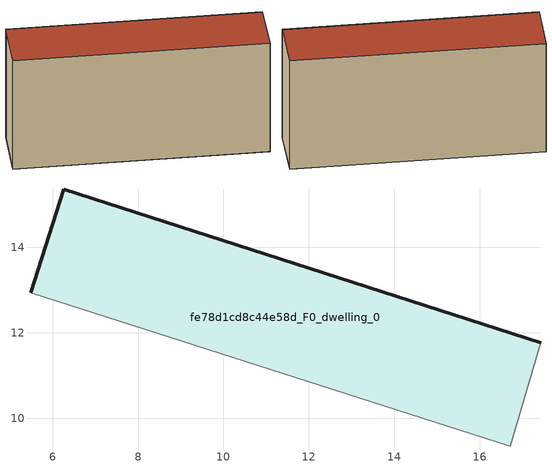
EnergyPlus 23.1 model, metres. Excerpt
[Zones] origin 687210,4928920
fe78d1cd8c44e58d_F0_dwelling_0
 floor ground (EU_floor_Construction): 16.71,9.35 17.43,11.77 6.26,15.37 5.48,12.94 z0
 wall outside (EU_wall_Construction): 5.48,12.94 6.26,15.37 17.43,11.77 z0:6
 wall adiabatic (EU_wall_Construction): 17.43,11.77 16.71,9.35 5.48,12.94 z0:6
 roof outside (EU_roof_Construction): 17.43,11.77 16.71,9.35 5.48,12.94 6.26,15.37 z6
[Building]
EU S2 Campaign: North Axis=0; Terrain=City; Solar Distribution=FullExterior
[Site:Location]
Bologna: Latitude=44.5; Longitude=11.25; Time Zone=1; Elevation=37
[SizingPeriod:WeatherFileDays]
AnnualSizingPeriod: Begin Month=1; Begin Day of Month=1; End Month=12; End Day of Month=31; Day of Week for Start Day=Monday; Use Weather File Daylight Saving Period=No; Use Weather File Rain and Snow Indicators=No
[MATERIAL]
EU_InternalMass_Material: Roughness=MediumRough; Thickness=0.1; Conductivity=1; Density=1800; Specific Heat=900; Thermal Absorptance=0.9; Solar Absorptance=0.7; Visible Absorptance=0.7
[MATERIAL:NOMASS] Roughness=MediumRough; Thermal Absorptance=0.9; Solar Absorptance=0.7; Visible Absorptance=0.7
Name | Thermal Resistance
EU_wall_NoMass | 0.753012
EU_roof_NoMass | 0.675676
EU_floor_NoMass | 0.609756
[CONSTRUCTION]
EU_wall_Construction: EU_wall_NoMass
EU_roof_Construction: EU_roof_NoMass
EU_floor_Construction: EU_floor_NoMass
EU_InternalMass_Construction: EU_InternalMass_Material
[ZONE]
fe78d1cd8c44e58d_F0_dwelling_0: Type=1; Multiplier=1; Ceiling Height=autocalculate; Volume=179.108; Floor Area=autocalculate; Part of Total Floor Area=Yes
[INTERNALMASS]
fe78d1cd8c44e58d_F0_dwelling_0_EU_InternalMass: Construction=EU_InternalMass_Construction; Zone or ZoneList=fe78d1cd8c44e58d_F0_dwelling_0; Surface Area=29.851
[OTHEREQUIPMENT]
EU_Step8_InternalGain_fe78d1cd8c44e58d_F0_dwelling_0_f000: Fuel Type=Electricity; Zone or ZoneList or Space or SpaceList=fe78d1cd8c44e58d_F0_dwelling_0; Schedule=EU_Step8_GainSchedule_fe78d1cd8c44e58d_F0_dwelling_0_f000; Design Level Calculation Method=Watts/Area; Power per Zone Floor Area=1; Fraction Latent=0; Fraction Radiant=0; Fraction Lost=0; Carbon Dioxide Generation Rate=0; EndUse Subcategory=EU_Step8_InternalGains
[ZONEVENTILATION:DESIGNFLOWRATE]
EU_ConstantAir_fe78d1cd8c44e58d_F0_dwelling_0: Zone or ZoneList or Space or SpaceList=fe78d1cd8c44e58d_F0_dwelling_0; Schedule=EU_AlwaysOn; Design Flow Rate Calculation Method=AirChanges/Hour; Air Changes per Hour=0.64; Ventilation Type=Natural; Fan Pressure Rise=0; Fan Total Efficiency=1; Constant Term Coefficient=1; Temperature Term Coefficient=0; Velocity Term Coefficient=0; Velocity Squared Term Coefficient=0; Minimum Indoor Temperature=-100; Maximum Indoor Temperature=100; Delta Temperature=-100; Minimum Outdoor Temperature=-100; Maximum Outdoor Temperature=100; Maximum Wind Speed=40
[HVACTEMPLATE:THERMOSTAT]
EU_HeatOnly_fe78d1cd8c44e58d_F0_dwelling_0: Constant Heating Setpoint=20; Constant Cooling Setpoint=50
[HVACTEMPLATE:ZONE:IDEALLOADSAIRSYSTEM]
fe78d1cd8c44e58d_F0_dwelling_0: Template Thermostat=EU_HeatOnly_fe78d1cd8c44e58d_F0_dwelling_0; System Availability Schedule=EU_AlwaysOn; Maximum Heating Supply Air Temperature=50; Minimum Cooling Supply Air Temperature=13; Maximum Heating Supply Air Humidity Ratio=0.0156; Minimum Cooling Supply Air Humidity Ratio=0.0077; Heating Limit=NoLimit; Cooling Limit=NoLimit; Heating Availability Schedule=EU_AlwaysOn; Cooling Availability Schedule=EU_CoolingOff; Dehumidification Control Type=ConstantSensibleHeatRatio; Cooling Sensible Heat Ratio=0.7; Dehumidification Setpoint=60; Humidification Control Type=None; Humidification Setpoint=30; Outdoor Air Method=None; Outdoor Air Flow Rate per Person=0.00944; Outdoor Air Flow Rate per Zone Floor Area=0; Outdoor Air Flow Rate per Zone=0; Demand Controlled Ventilation Type=None; Outdoor Air Economizer Type=NoEconomizer; Heat Recovery Type=None; Sensible Heat Recovery Effectiveness=0.7; Latent Heat Recovery Effectiveness=0.65
[SIZING:ZONE]
fe78d1cd8c44e58d_F0_dwelling_0: Zone Cooling Design Supply Air Temperature Input Method=SupplyAirTemperature; Zone Cooling Design Supply Air Temperature=13; Zone Heating Design Supply Air Temperature Input Method=SupplyAirTemperature; Zone Heating Design Supply Air Temperature=50; Zone Cooling Design Supply Air Humidity Ratio=0.008; Zone Heating Design Supply Air Humidity Ratio=0.008; Cooling Design Air Flow Method=DesignDay; Cooling Design Air Flow Rate=0; Cooling Minimum Air Flow per Zone Floor Area=0.000762; Cooling Minimum Air Flow=0; Cooling Minimum Air Flow Fraction=0.2; Heating Design Air Flow Method=DesignDay; Heating Design Air Flow Rate=0; Heating Maximum Air Flow per Zone Floor Area=0.002032; Heating Maximum Air Flow=0.141576; Heating Maximum Air Flow Fraction=0.3; Account for Dedicated Outdoor Air System=No; Dedicated Outdoor Air System Control Strategy=NeutralSupplyAir; Dedicated Outdoor Air Low Setpoint Temperature for Design=autosize; Dedicated Outdoor Air High Setpoint Temperature for Design=autosize; Zone Load Sizing Method=Sensible Load Only No Latent Load; Zone Latent Cooling Design Supply Air Humidity Ratio Input Method=HumidityRatioDifference; Zone Cooling Design Supply Air Humidity Ratio Difference=0.005; Zone Latent Heating Design Supply Air Humidity Ratio Input Method=HumidityRatioDifference; Zone Humidification Design Supply Air Humidity Ratio Difference=0.005
[SCHEDULE:CONSTANT]
Name | Hourly Value
EU_AlwaysOn | 1
EU_CoolingOff | 0
[SCHEDULE:FILE]
EU_Step8_GainSchedule_fe78d1cd8c44e58d_F0_dwelling_0_f000: File=../../schedules/fe78d1cd8c44e58d/fe78d1cd8c44e58d_F0_dwelling_0_f000_gain.csv; Column Number=1; Rows to Skip at Top=0; Number of Hours of Data=8760; Column Separator=Comma; Interpolate to Timestep=No; Minutes per Item=60; Adjust Schedule for Daylight Savings=Yes
